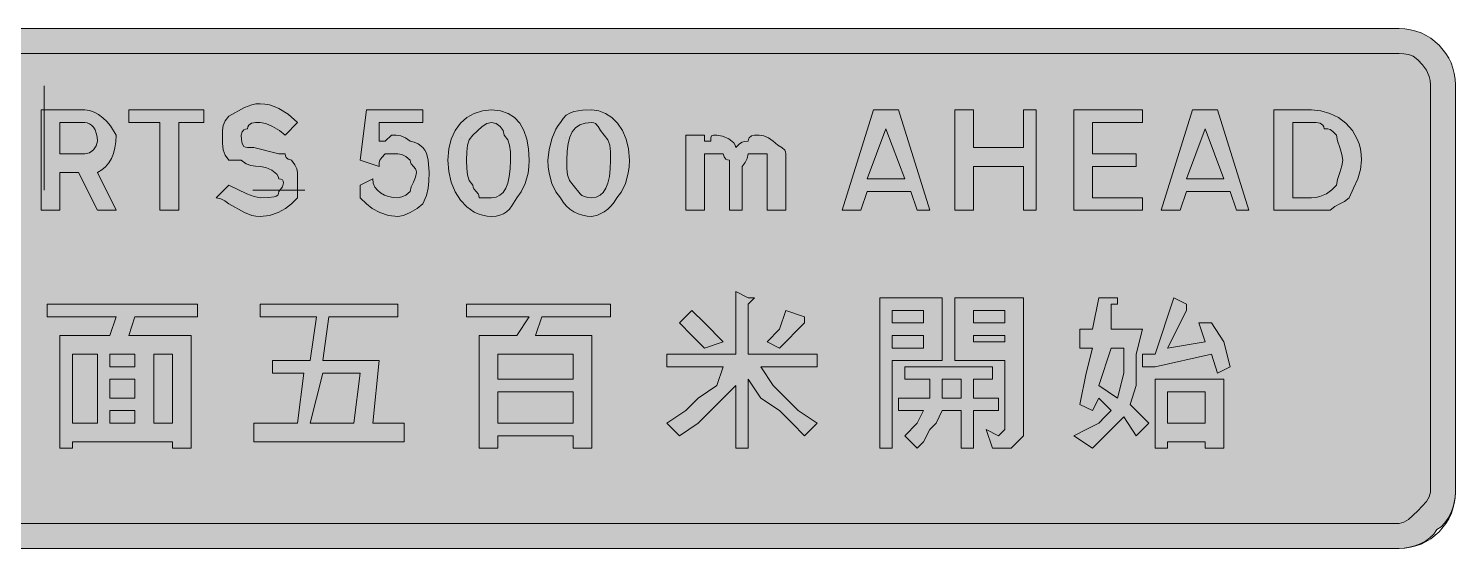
# Model space of a CAD drawing. Header units: metres. Extents: x 8 to 559, y 87 to 186.
# Drawn here: x 285.5 to 559, y 86.6 to 186.2 of the extents above; entities that cross this region are included whole.
import ezdxf

# ---------------------------------------------------------------- set-up
doc = ezdxf.new("R2010")
doc.units = ezdxf.units.M
for name, color, linetype, true_color in [('FILL_BLUE_0000FF', 7, 'Continuous', 0x0000ff), ('FILL_WHITE_FFFFFF', 7, 'Continuous', 0xffffff), ('STROKE_BLUE_0000FF', 7, 'Continuous', 0x0000ff), ('STROKE_WHITE_FFFFFF', 7, 'Continuous', 0xffffff)]:
    doc.layers.add(name, color=color, linetype=linetype, true_color=true_color)

msp = doc.modelspace()

# ---------------------------------------------------------------- hatches: boundary and pattern name
at = {"layer": 'FILL_BLUE_0000FF', "true_color": 0x0000ff}
h = msp.add_hatch(color=7, dxfattribs=at)
h.dxf.hatch_style = 1
h.paths.add_polyline_path([(549.15, 181.42), (550.05, 181.29), (550.95, 180.93), (551.85, 180.24), (552.73, 179.32), (553.5, 178.29), (554.04, 177.03), (554.2, 176.29), (554.25, 175.44), (554.25, 97.44), (554.04, 96.54), (553.5, 95.64), (551.85, 93.84), (550.05, 92.19), (549.15, 91.65), (548.25, 91.44), (19.05, 91.44), (17.98, 91.65), (16.8, 92.19), (15.84, 92.96), (15.56, 93.39), (15.45, 93.84), (13.8, 95.64), (13.26, 96.54), (13.05, 97.44), (13.05, 175.44), (13.1, 176.29), (13.26, 177.03), (13.8, 178.29), (14.57, 179.32), (15.45, 180.24), (15.56, 180.64), (15.84, 180.93), (16.27, 181.15), (16.8, 181.29), (17.98, 181.42), (19.05, 181.44), (548.25, 181.44), (549.15, 181.42)])
at = {"layer": 'FILL_WHITE_FFFFFF', "true_color": 0xffffff}
h = msp.add_hatch(color=7, dxfattribs=at)
h.dxf.hatch_style = 1
h.paths.add_polyline_path([(549.36, 186.18), (550.44, 186.02), (551.47, 185.76), (552.47, 185.4), (553.41, 184.94), (554.3, 184.4), (555.9, 183.09), (557.21, 181.49), (557.75, 180.6), (558.21, 179.66), (558.57, 178.66), (558.83, 177.63), (558.99, 176.55), (559.05, 175.44), (559.05, 97.44), (558.99, 96.49), (558.83, 95.47), (558.54, 94.42), (558.15, 93.39), (557.64, 92.41), (557.03, 91.53), (556.29, 90.8), (555.45, 90.24), (554.89, 89.4), (554.16, 88.66), (553.28, 88.05), (552.3, 87.54), (551.27, 87.15), (550.22, 86.86), (549.2, 86.7), (548.25, 86.64), (19.05, 86.64), (18.13, 86.66), (17.1, 86.79), (15.84, 87.15), (14.25, 87.84), (13.35, 88.05), (12.45, 88.59), (10.65, 90.24), (10.25, 90.3), (9.94, 90.46), (9.45, 91.14), (8.25, 93.84), (8.25, 97.44), (8.25, 175.44), (8.3, 176.74), (8.46, 177.93), (9, 180.09), (9.77, 182.02), (10.65, 183.84), (11.6, 184.63), (12.64, 185.23), (13.73, 185.65), (14.85, 185.94), (17.06, 186.2), (19.05, 186.24), (548.25, 186.24), (549.36, 186.18)])
h = msp.add_hatch(color=7, dxfattribs=at)
h.dxf.hatch_style = 1
h.paths.add_polyline_path([(296.25, 170.64), (297.15, 170.53), (298.03, 170.23), (298.89, 169.75), (299.7, 169.14), (300.46, 168.41), (301.14, 167.6), (302.25, 165.84), (302.19, 164.55), (302.02, 163.36), (301.74, 162.3), (301.35, 161.34), (300.84, 160.5), (300.23, 159.76), (299.49, 159.15), (298.65, 158.64), (302.25, 151.44), (298.65, 151.44), (295.05, 158.64), (291.45, 158.64), (291.45, 151.44), (287.85, 151.44), (287.85, 170.64), (296.25, 170.64)])
h.paths.add_polyline_path([(297.13, 162.45), (297.9, 162.99), (298.44, 163.76), (298.65, 164.64), (298.6, 165.48), (298.44, 166.21), (298.21, 166.83), (297.9, 167.34), (297.54, 167.73), (297.13, 168.01), (296.7, 168.18), (296.25, 168.24), (291.45, 168.24), (291.45, 162.24), (296.25, 162.24), (297.13, 162.45)], flags=16)
h = msp.add_hatch(color=7, dxfattribs=at)
h.dxf.hatch_style = 1
h.paths.add_polyline_path([(319.05, 168.24), (314.25, 168.24), (314.25, 151.44), (310.65, 151.44), (310.65, 168.24), (304.65, 168.24), (304.65, 170.64), (319.05, 170.64), (319.05, 168.24)])
h = msp.add_hatch(color=7, dxfattribs=at)
h.dxf.hatch_style = 1
h.paths.add_polyline_path([(333.56, 166.72), (332.25, 167.49), (330.94, 168.03), (329.85, 168.24), (328.97, 168.22), (328.2, 168.09), (327.66, 167.73), (327.5, 167.44), (327.45, 167.04), (327.05, 166.99), (326.76, 166.85), (326.4, 166.44), (326.25, 165.84), (326.27, 164.96), (326.4, 164.19), (326.76, 163.65), (327.05, 163.49), (327.45, 163.44), (328.65, 163.44), (333.45, 162.24), (334.65, 162.24), (334.7, 161.84), (334.84, 161.55), (335.25, 161.19), (335.85, 161.04), (336.54, 160.16), (336.9, 159.39), (337.05, 158.64), (337.05, 157.44), (337.05, 156.24), (337.05, 155.04), (337.05, 153.84), (335.85, 152.64), (334.74, 151.76), (333.3, 150.99), (331.63, 150.45), (329.85, 150.24), (329, 150.29), (328.24, 150.45), (326.85, 150.99), (323.85, 152.64), (323.1, 153.24), (322.33, 153.65), (321.45, 153.84), (323.85, 156.24), (327.3, 154.59), (328.74, 154.05), (329.85, 153.84), (331.43, 153.86), (332.55, 153.99), (332.94, 154.13), (333.23, 154.35), (333.39, 154.64), (333.45, 155.04), (334.13, 155.92), (334.35, 156.69), (334.29, 157), (334.13, 157.23), (333.84, 157.39), (333.45, 157.44), (333.34, 157.89), (333.06, 158.32), (332.1, 159.09), (330.92, 159.63), (329.85, 159.84), (328.95, 159.86), (328.05, 159.99), (327.15, 160.35), (326.25, 161.04), (323.85, 161.04), (323.16, 161.96), (322.8, 162.99), (322.67, 164.25), (322.65, 165.84), (322.67, 166.74), (322.8, 167.64), (323.16, 168.54), (323.85, 169.44), (326.85, 171.09), (328.24, 171.63), (329, 171.79), (329.85, 171.84), (330.75, 171.78), (331.65, 171.61), (332.55, 171.33), (333.45, 170.94), (335.25, 169.81), (337.05, 168.24), (334.65, 165.84), (333.56, 166.72)])
h = msp.add_hatch(color=7, dxfattribs=at)
h.dxf.hatch_style = 1
h.paths.add_polyline_path([(351.56, 156.6), (351.86, 155.86), (352.34, 155.25), (352.95, 154.74), (353.68, 154.35), (354.49, 154.06), (355.35, 153.9), (356.25, 153.84), (357, 153.99), (357.77, 154.35), (358.65, 155.04), (358.84, 155.94), (359.25, 156.84), (359.66, 157.74), (359.85, 158.64), (359.8, 159.04), (359.66, 159.35), (359.25, 159.84), (358.84, 160.33), (358.7, 160.64), (358.65, 161.04), (357.77, 161.73), (357, 162.09), (356.25, 162.24), (353.85, 162.24), (353.16, 161.53), (352.8, 161.04), (352.67, 160.55), (352.65, 159.84), (349.05, 161.04), (350.25, 170.64), (361.05, 170.64), (361.05, 168.24), (352.65, 168.24), (352.65, 164.64), (353.85, 164.64), (355.05, 165.84), (355.95, 165.82), (356.85, 165.69), (357.75, 165.33), (358.65, 164.64), (359.4, 164.49), (360.17, 164.13), (361.05, 163.44), (361.45, 162.94), (361.74, 162.35), (362.1, 161.04), (362.25, 158.64), (362.23, 157.03), (362.1, 155.64), (361.74, 154.25), (361.05, 152.64), (359.96, 151.76), (358.65, 150.99), (357.34, 150.45), (356.25, 150.24), (354.47, 150.45), (352.8, 150.99), (351.36, 151.76), (350.25, 152.64), (349.05, 153.84), (349.05, 156.24), (351.45, 157.44), (351.56, 156.6)])
h = msp.add_hatch(color=7, dxfattribs=at)
h.dxf.hatch_style = 1
h.paths.add_polyline_path([(366.49, 165.07), (367.24, 166.71), (368.25, 168.09), (369.48, 169.18), (370.91, 169.98), (372.51, 170.47), (374.25, 170.64), (375.94, 170.47), (377.4, 169.98), (378.64, 169.18), (379.65, 168.09), (380.44, 166.71), (381, 165.07), (381.34, 163.18), (381.45, 161.04), (381.4, 159.75), (381.24, 158.56), (380.7, 156.54), (379.93, 154.96), (379.05, 153.84), (378.13, 152.26), (377.64, 151.65), (377.1, 151.14), (376.51, 150.75), (375.84, 150.46), (375.1, 150.3), (374.25, 150.24), (373.36, 150.3), (372.51, 150.46), (371.69, 150.72), (370.91, 151.08), (369.48, 152.08), (368.25, 153.39), (367.24, 154.99), (366.49, 156.82), (366.01, 158.85), (365.85, 161.04), (366.01, 163.18), (366.49, 165.07)])
h.paths.add_polyline_path([(375.83, 154.29), (376.44, 154.85), (376.95, 155.64), (377.34, 156.65), (377.63, 157.89), (377.79, 159.35), (377.85, 161.04), (377.83, 162.63), (377.7, 163.89), (377.34, 164.92), (376.65, 165.84), (376.44, 166.72), (375.9, 167.49), (375.13, 168.03), (374.25, 168.24), (373.35, 168.03), (372.45, 167.49), (370.65, 165.84), (369.96, 164.92), (369.6, 163.89), (369.47, 162.63), (369.45, 161.04), (369.47, 159.45), (369.6, 158.19), (369.96, 157.16), (370.65, 156.24), (370.7, 155.84), (370.84, 155.53), (371.25, 155.04), (371.66, 154.55), (371.8, 154.24), (371.85, 153.84), (374.25, 153.84), (375.09, 153.95), (375.83, 154.29)], flags=16)
h = msp.add_hatch(color=7, dxfattribs=at)
h.dxf.hatch_style = 1
h.paths.add_polyline_path([(385.8, 165.09), (386.57, 166.95), (387, 167.68), (387.45, 168.24), (387.95, 169.03), (388.56, 169.63), (389.24, 170.05), (390, 170.34), (391.67, 170.6), (393.45, 170.64), (394.79, 170.47), (396.09, 169.98), (397.31, 169.18), (398.4, 168.09), (399.32, 166.71), (400.03, 165.07), (400.49, 163.18), (400.65, 161.04), (400.6, 159.75), (400.44, 158.56), (399.9, 156.54), (399.13, 154.96), (398.25, 153.84), (397.75, 153), (397.16, 152.26), (396.52, 151.65), (395.85, 151.14), (394.54, 150.46), (393.45, 150.24), (392.55, 150.3), (391.67, 150.46), (390.81, 150.75), (390, 151.14), (389.24, 151.65), (388.56, 152.26), (387.95, 153), (387.45, 153.84), (386.57, 154.96), (385.8, 156.54), (385.26, 158.56), (385.1, 159.75), (385.05, 161.04), (385.26, 163.01), (385.8, 165.09)])
h.paths.add_polyline_path([(395.03, 154.29), (395.64, 154.85), (396.15, 155.64), (396.54, 156.65), (396.83, 157.89), (396.99, 159.35), (397.05, 161.04), (397.03, 162.63), (396.9, 163.89), (396.54, 164.92), (395.85, 165.84), (395.14, 166.72), (394.65, 167.49), (394.16, 168.03), (393.85, 168.19), (393.45, 168.24), (392.21, 168.13), (391.18, 167.79), (390.35, 167.23), (389.7, 166.44), (389.22, 165.43), (388.89, 164.19), (388.71, 162.73), (388.65, 161.04), (388.67, 159.45), (388.8, 158.19), (389.16, 157.16), (389.85, 156.24), (391.2, 154.59), (391.57, 154.28), (392.04, 154.05), (392.66, 153.89), (393.45, 153.84), (394.29, 153.95), (395.03, 154.29)], flags=16)
h = msp.add_hatch(color=7, dxfattribs=at)
h.dxf.hatch_style = 1
h.paths.add_polyline_path([(458.25, 151.44), (455.85, 151.44), (454.65, 155.04), (446.25, 155.04), (445.05, 151.44), (441.45, 151.44), (447.45, 170.64), (452.25, 170.64), (458.25, 151.44)])
h.paths.add_polyline_path([(446.25, 157.44), (453.45, 157.44), (449.85, 167.04), (446.25, 157.44)], flags=16)
h = msp.add_hatch(color=7, dxfattribs=at)
h.dxf.hatch_style = 1
h.paths.add_polyline_path([(476.25, 159.84), (466.65, 159.84), (466.65, 151.44), (463.05, 151.44), (463.05, 170.64), (466.65, 170.64), (466.65, 163.44), (476.25, 163.44), (476.25, 170.64), (478.65, 170.64), (478.65, 151.44), (476.25, 151.44), (476.25, 159.84)])
h = msp.add_hatch(color=7, dxfattribs=at)
h.dxf.hatch_style = 1
h.paths.add_polyline_path([(485.85, 170.64), (499.05, 170.64), (499.05, 168.24), (489.45, 168.24), (489.45, 162.24), (497.85, 162.24), (497.85, 159.84), (489.45, 159.84), (489.45, 153.84), (499.05, 153.84), (499.05, 151.44), (485.85, 151.44), (485.85, 170.64)])
h = msp.add_hatch(color=7, dxfattribs=at)
h.dxf.hatch_style = 1
h.paths.add_polyline_path([(519.45, 151.44), (517.05, 151.44), (515.85, 155.04), (507.45, 155.04), (506.25, 151.44), (502.65, 151.44), (508.65, 170.64), (513.45, 170.64), (519.45, 151.44)])
h.paths.add_polyline_path([(507.45, 157.44), (514.65, 157.44), (511.05, 167.04), (507.45, 157.44)], flags=16)
h = msp.add_hatch(color=7, dxfattribs=at)
h.dxf.hatch_style = 1
h.paths.add_polyline_path([(534.98, 169.98), (536.6, 169.18), (538.05, 168.09), (539.28, 166.71), (540.23, 165.07), (540.58, 164.15), (540.83, 163.18), (540.99, 162.14), (541.05, 161.04), (540.84, 159.24), (540.3, 157.44), (539.53, 155.64), (538.65, 153.84), (537.75, 153.13), (536.85, 152.64), (535.95, 152.15), (535.05, 151.44), (531.45, 151.44), (524.25, 151.44), (524.25, 170.64), (531.45, 170.64), (533.24, 170.47), (534.98, 169.98)])
h.paths.add_polyline_path([(527.85, 153.84), (531.45, 153.84), (532.3, 153.89), (533.04, 154.05), (534.3, 154.59), (535.33, 155.36), (536.25, 156.24), (536.44, 157.33), (536.85, 158.64), (537.26, 159.95), (537.45, 161.04), (537.26, 162.13), (536.85, 163.44), (536.44, 164.75), (536.25, 165.84), (535.54, 166.53), (535.05, 166.89), (534.56, 167.02), (533.85, 167.04), (533.8, 167.44), (533.64, 167.73), (533.1, 168.09), (532.33, 168.22), (531.45, 168.24), (527.85, 168.24), (527.85, 153.84)], flags=16)
h = msp.add_hatch(color=7, dxfattribs=at)
h.dxf.hatch_style = 1
h.paths.add_polyline_path([(415.05, 164.64), (416.25, 164.64), (416.27, 165.33), (416.4, 165.69), (416.76, 165.82), (417.45, 165.84), (418.52, 165.63), (419.7, 165.09), (420.66, 164.32), (420.94, 163.89), (421.05, 163.44), (421.76, 164.13), (422.25, 164.49), (422.74, 164.62), (423.45, 164.64), (423.5, 165.04), (423.64, 165.33), (424.05, 165.69), (424.65, 165.84), (425.55, 165.82), (426.45, 165.69), (427.35, 165.33), (428.25, 164.64), (429.13, 163.93), (429.9, 163.44), (430.44, 162.95), (430.6, 162.64), (430.65, 162.24), (430.65, 161.04), (430.65, 151.44), (427.05, 151.44), (427.05, 159.84), (427.05, 161.04), (427.05, 162.24), (424.65, 162.24), (423.45, 162.24), (423.26, 161.36), (422.85, 160.59), (422.25, 159.84), (422.25, 151.44), (419.85, 151.44), (419.85, 159.84), (419.85, 161.04), (419.45, 161.09), (419.16, 161.23), (418.8, 161.64), (418.65, 162.24), (417.45, 162.24), (415.05, 162.24), (415.05, 159.84), (415.05, 151.44), (411.45, 151.44), (411.45, 165.84), (415.05, 165.84), (415.05, 164.64)])
h = msp.add_hatch(color=7, dxfattribs=at)
h.dxf.hatch_style = 1
h.paths.add_polyline_path([(407.85, 123.84), (421.05, 123.84), (421.05, 135.84), (423.45, 134.64), (424.65, 134.64), (423.45, 133.44), (423.45, 123.84), (436.65, 123.84), (436.65, 121.44), (425.85, 121.44), (428.25, 117.84), (430.65, 115.44), (433.05, 113.04), (436.65, 110.64), (434.25, 108.24), (431.85, 110.64), (429.45, 113.04), (425.85, 115.44), (423.45, 119.04), (423.45, 105.84), (421.05, 105.84), (421.05, 117.84), (418.65, 115.44), (416.25, 113.04), (413.85, 110.64), (410.25, 108.24), (407.85, 110.64), (411.45, 113.04), (413.85, 115.44), (417.45, 117.84), (418.65, 121.44), (407.85, 121.44), (407.85, 123.84)])
h = msp.add_hatch(color=7, dxfattribs=at)
h.dxf.hatch_style = 1
h.paths.add_polyline_path([(460.65, 122.64), (451.05, 122.64), (451.05, 105.84), (448.65, 105.84), (448.65, 134.64), (460.65, 134.64), (460.65, 122.64)])
h.paths.add_polyline_path([(451.05, 127.44), (451.05, 125.04), (457.05, 125.04), (457.05, 127.44), (451.05, 127.44)], flags=16)
h.paths.add_polyline_path([(457.05, 132.24), (451.05, 132.24), (451.05, 129.84), (457.05, 129.84), (457.05, 132.24)], flags=16)
h = msp.add_hatch(color=7, dxfattribs=at)
h.dxf.hatch_style = 1
h.paths.add_polyline_path([(476.25, 110.64), (476.25, 109.44), (476.25, 108.24), (475.05, 107.04), (473.85, 105.84), (472.65, 105.84), (471.45, 105.84), (470.25, 105.84), (469.05, 109.44), (471.45, 108.24), (472.65, 109.44), (472.65, 110.64), (472.65, 122.64), (463.05, 122.64), (463.05, 134.64), (476.25, 134.64), (476.25, 110.64)])
h.paths.add_polyline_path([(466.65, 127.44), (466.65, 126.24), (472.65, 126.24), (472.65, 127.44), (466.65, 127.44)], flags=16)
h.paths.add_polyline_path([(472.65, 132.24), (466.65, 132.24), (466.65, 129.84), (472.65, 129.84), (472.65, 132.24)], flags=16)
h = msp.add_hatch(color=7, dxfattribs=at)
h.dxf.hatch_style = 1
h.paths.add_polyline_path([(494.25, 133.44), (493.05, 133.44), (493.05, 128.64), (499.05, 128.64), (497.85, 123.84), (497.85, 121.44), (497.85, 117.84), (496.65, 114.24), (500.25, 110.64), (497.85, 108.24), (495.45, 111.84), (491.85, 108.24), (489.45, 105.84), (485.85, 108.24), (488.25, 109.44), (490.65, 110.64), (491.85, 111.84), (493.05, 113.04), (490.65, 115.44), (489.45, 113.04), (487.05, 114.24), (488.25, 120.24), (489.45, 125.04), (487.05, 125.04), (487.05, 128.64), (489.45, 128.64), (490.65, 134.64), (494.25, 134.64), (494.25, 133.44)])
h.paths.add_polyline_path([(494.25, 115.44), (495.45, 120.24), (495.45, 125.04), (493.05, 125.04), (490.65, 117.84), (494.25, 115.44)], flags=16)
h = msp.add_hatch(color=7, dxfattribs=at)
h.dxf.hatch_style = 1
h.paths.add_polyline_path([(503.85, 125.04), (511.05, 126.24), (509.85, 129.84), (512.25, 129.84), (514.65, 126.24), (515.85, 121.44), (513.45, 120.24), (512.25, 123.84), (501.45, 121.44), (500.25, 121.44), (499.05, 121.44), (499.05, 122.64), (499.05, 123.84), (501.45, 123.84), (505.05, 134.64), (507.45, 133.44), (507.45, 132.24), (503.85, 125.04)])
h = msp.add_hatch(color=7, dxfattribs=at)
h.dxf.hatch_style = 1
h.paths.add_polyline_path([(316.65, 105.84), (313.05, 105.84), (313.05, 107.04), (293.85, 107.04), (293.85, 105.84), (291.45, 105.84), (291.45, 127.44), (301.05, 127.44), (302.25, 131.04), (289.05, 131.04), (289.05, 133.44), (317.85, 133.44), (317.85, 131.04), (305.85, 131.04), (304.65, 127.44), (316.65, 127.44), (316.65, 105.84)])
h.paths.add_polyline_path([(305.85, 113.04), (301.05, 113.04), (301.05, 110.64), (305.85, 110.64), (305.85, 113.04)], flags=16)
h.paths.add_polyline_path([(305.85, 121.44), (305.85, 123.84), (301.05, 123.84), (301.05, 121.44), (305.85, 121.44)], flags=16)
h.paths.add_polyline_path([(301.05, 115.44), (305.85, 115.44), (305.85, 119.04), (301.05, 119.04), (301.05, 115.44)], flags=16)
h.paths.add_polyline_path([(293.85, 123.84), (293.85, 110.64), (298.65, 110.64), (298.65, 123.84), (293.85, 123.84)], flags=16)
h.paths.add_polyline_path([(313.05, 123.84), (309.45, 123.84), (309.45, 110.64), (313.05, 110.64), (313.05, 123.84)], flags=16)
h = msp.add_hatch(color=7, dxfattribs=at)
h.dxf.hatch_style = 1
h.paths.add_polyline_path([(356.25, 131.04), (343.05, 131.04), (341.85, 122.64), (352.65, 122.64), (351.45, 110.64), (357.45, 110.64), (357.45, 107.04), (328.65, 107.04), (328.65, 110.64), (337.05, 110.64), (338.25, 120.24), (332.25, 120.24), (332.25, 122.64), (339.45, 122.64), (340.65, 131.04), (329.85, 131.04), (329.85, 133.44), (356.25, 133.44), (356.25, 131.04)])
h.paths.add_polyline_path([(349.05, 120.24), (341.85, 120.24), (339.45, 110.64), (347.85, 110.64), (349.05, 120.24)], flags=16)
h = msp.add_hatch(color=7, dxfattribs=at)
h.dxf.hatch_style = 1
h.paths.add_polyline_path([(397.05, 131.04), (383.85, 131.04), (382.65, 127.44), (393.45, 127.44), (393.45, 105.84), (389.85, 105.84), (389.85, 108.24), (375.45, 108.24), (375.45, 105.84), (371.85, 105.84), (371.85, 127.44), (379.05, 127.44), (381.45, 131.04), (369.45, 131.04), (369.45, 133.44), (397.05, 133.44), (397.05, 131.04)])
h.paths.add_polyline_path([(375.45, 123.84), (375.45, 119.04), (389.85, 119.04), (389.85, 123.84), (375.45, 123.84)], flags=16)
h.paths.add_polyline_path([(389.85, 116.64), (375.45, 116.64), (375.45, 110.64), (389.85, 110.64), (389.85, 116.64)], flags=16)
h = msp.add_hatch(color=7, dxfattribs=at)
h.dxf.hatch_style = 1
h.paths.add_polyline_path([(415.05, 129.84), (418.65, 126.24), (415.05, 125.04), (412.65, 127.44), (410.25, 129.84), (412.65, 132.24), (415.05, 129.84)])
h = msp.add_hatch(color=7, dxfattribs=at)
h.dxf.hatch_style = 1
h.paths.add_polyline_path([(429.45, 128.64), (430.65, 132.24), (434.25, 131.04), (434.25, 129.84), (429.45, 125.04), (427.05, 126.24), (429.45, 128.64)])
h = msp.add_hatch(color=7, dxfattribs=at)
h.dxf.hatch_style = 1
h.paths.add_polyline_path([(470.25, 119.04), (466.65, 119.04), (466.65, 115.44), (471.45, 115.44), (471.45, 113.04), (466.65, 113.04), (466.65, 105.84), (464.25, 105.84), (464.25, 113.04), (460.65, 113.04), (459.45, 110.64), (458.25, 109.44), (457.05, 107.04), (455.85, 105.84), (453.45, 108.24), (455.85, 110.64), (457.05, 113.04), (452.25, 113.04), (452.25, 115.44), (458.25, 115.44), (458.25, 116.64), (458.25, 119.04), (453.45, 119.04), (453.45, 121.44), (470.25, 121.44), (470.25, 119.04)])
h.paths.add_polyline_path([(464.25, 115.44), (464.25, 119.04), (460.65, 119.04), (460.65, 115.44), (464.25, 115.44)], flags=16)
h = msp.add_hatch(color=7, dxfattribs=at)
h.dxf.hatch_style = 1
h.paths.add_polyline_path([(514.65, 105.84), (511.05, 105.84), (511.05, 107.04), (503.85, 107.04), (503.85, 105.84), (501.45, 105.84), (501.45, 119.04), (514.65, 119.04), (514.65, 105.84)])
h.paths.add_polyline_path([(511.05, 116.64), (503.85, 116.64), (503.85, 110.64), (511.05, 110.64), (511.05, 116.64)], flags=16)

# ---------------------------------------------------------------- linework, layer by layer
at = {"layer": 'FILL_BLUE_0000FF', "lineweight": 0, "true_color": 0x0000ff}
msp.add_lwpolyline([(19.05, 181.44), (548.25, 181.44), (549.15, 181.42), (550.05, 181.29), (550.95, 180.93), (551.85, 180.24), (552.73, 179.32), (553.5, 178.29), (554.04, 177.03), (554.2, 176.29), (554.25, 175.44), (554.25, 97.44), (554.04, 96.54), (553.5, 95.64), (551.85, 93.84), (550.05, 92.19), (549.15, 91.65), (548.25, 91.44), (19.05, 91.44)], dxfattribs=at)
at = {"layer": 'FILL_WHITE_FFFFFF', "lineweight": 0, "true_color": 0xffffff}
msp.add_lwpolyline([(19.05, 186.24), (548.25, 186.24), (549.36, 186.18), (550.44, 186.02), (551.47, 185.76), (552.47, 185.4), (553.41, 184.94), (554.3, 184.4), (555.9, 183.09), (557.21, 181.49), (557.75, 180.6), (558.21, 179.66), (558.57, 178.66), (558.83, 177.63), (558.99, 176.55), (559.05, 175.44), (559.05, 97.44), (558.99, 96.49), (558.83, 95.47), (558.54, 94.42), (558.15, 93.39), (557.64, 92.41), (557.03, 91.53), (556.29, 90.8), (555.45, 90.24), (554.89, 89.4), (554.16, 88.66), (553.28, 88.05), (552.3, 87.54), (551.27, 87.15), (550.22, 86.86), (549.2, 86.7), (548.25, 86.64), (19.05, 86.64)], dxfattribs=at)
for points in [[(296.25, 170.64), (297.15, 170.53), (298.03, 170.23), (298.89, 169.75), (299.7, 169.14), (300.46, 168.41), (301.14, 167.6), (302.25, 165.84), (302.19, 164.55), (302.02, 163.36), (301.74, 162.3), (301.35, 161.34), (300.84, 160.5), (300.23, 159.76), (299.49, 159.15), (298.65, 158.64), (302.25, 151.44), (298.65, 151.44), (295.05, 158.64), (291.45, 158.64), (291.45, 151.44), (287.85, 151.44), (287.85, 170.64)], [(319.05, 168.24), (314.25, 168.24), (314.25, 151.44), (310.65, 151.44), (310.65, 168.24), (304.65, 168.24), (304.65, 170.64), (319.05, 170.64)], [(333.56, 166.72), (332.25, 167.49), (330.94, 168.03), (329.85, 168.24), (328.97, 168.22), (328.2, 168.09), (327.66, 167.73), (327.5, 167.44), (327.45, 167.04), (327.05, 166.99), (326.76, 166.85), (326.4, 166.44), (326.25, 165.84), (326.27, 164.96), (326.4, 164.19), (326.76, 163.65), (327.05, 163.49), (327.45, 163.44), (328.65, 163.44), (333.45, 162.24), (334.65, 162.24), (334.7, 161.84), (334.84, 161.55), (335.25, 161.19), (335.85, 161.04), (336.54, 160.16), (336.9, 159.39), (337.05, 158.64), (337.05, 157.44), (337.05, 156.24), (337.05, 155.04), (337.05, 153.84), (335.85, 152.64), (334.74, 151.76), (333.3, 150.99), (331.63, 150.45), (329.85, 150.24), (329, 150.29), (328.24, 150.45), (326.85, 150.99), (323.85, 152.64), (323.1, 153.24), (322.33, 153.65), (321.45, 153.84), (323.85, 156.24), (327.3, 154.59), (328.74, 154.05), (329.85, 153.84), (331.43, 153.86), (332.55, 153.99), (332.94, 154.13), (333.23, 154.35), (333.39, 154.64), (333.45, 155.04), (334.13, 155.92), (334.35, 156.69), (334.29, 157), (334.13, 157.23), (333.84, 157.39), (333.45, 157.44), (333.34, 157.89), (333.06, 158.32), (332.1, 159.09), (330.92, 159.63), (329.85, 159.84), (328.95, 159.86), (328.05, 159.99), (327.15, 160.35), (326.25, 161.04), (323.85, 161.04), (323.16, 161.96), (322.8, 162.99), (322.67, 164.25), (322.65, 165.84), (322.67, 166.74), (322.8, 167.64), (323.16, 168.54), (323.85, 169.44), (326.85, 171.09), (328.24, 171.63), (329, 171.79), (329.85, 171.84), (330.75, 171.78), (331.65, 171.61), (332.55, 171.33), (333.45, 170.94), (335.25, 169.81), (337.05, 168.24), (334.65, 165.84)], [(351.56, 156.6), (351.86, 155.86), (352.34, 155.25), (352.95, 154.74), (353.68, 154.35), (354.49, 154.06), (355.35, 153.9), (356.25, 153.84), (357, 153.99), (357.77, 154.35), (358.65, 155.04), (358.84, 155.94), (359.25, 156.84), (359.66, 157.74), (359.85, 158.64), (359.8, 159.04), (359.66, 159.35), (359.25, 159.84), (358.84, 160.33), (358.7, 160.64), (358.65, 161.04), (357.77, 161.73), (357, 162.09), (356.25, 162.24), (353.85, 162.24), (353.16, 161.53), (352.8, 161.04), (352.67, 160.55), (352.65, 159.84), (349.05, 161.04), (350.25, 170.64), (361.05, 170.64), (361.05, 168.24), (352.65, 168.24), (352.65, 164.64), (353.85, 164.64), (355.05, 165.84), (355.95, 165.82), (356.85, 165.69), (357.75, 165.33), (358.65, 164.64), (359.4, 164.49), (360.17, 164.13), (361.05, 163.44), (361.45, 162.94), (361.74, 162.35), (362.1, 161.04), (362.25, 158.64), (362.23, 157.03), (362.1, 155.64), (361.74, 154.25), (361.05, 152.64), (359.96, 151.76), (358.65, 150.99), (357.34, 150.45), (356.25, 150.24), (354.47, 150.45), (352.8, 150.99), (351.36, 151.76), (350.25, 152.64), (349.05, 153.84), (349.05, 156.24), (351.45, 157.44)], [(366.49, 165.07), (367.24, 166.71), (368.25, 168.09), (369.48, 169.18), (370.91, 169.98), (372.51, 170.47), (374.25, 170.64), (375.94, 170.47), (377.4, 169.98), (378.64, 169.18), (379.65, 168.09), (380.44, 166.71), (381, 165.07), (381.34, 163.18), (381.45, 161.04), (381.4, 159.75), (381.24, 158.56), (380.7, 156.54), (379.93, 154.96), (379.05, 153.84), (378.13, 152.26), (377.64, 151.65), (377.1, 151.14), (376.51, 150.75), (375.84, 150.46), (375.1, 150.3), (374.25, 150.24), (373.36, 150.3), (372.51, 150.46), (371.69, 150.72), (370.91, 151.08), (369.48, 152.08), (368.25, 153.39), (367.24, 154.99), (366.49, 156.82), (366.01, 158.85), (365.85, 161.04), (366.01, 163.18)], [(385.8, 165.09), (386.57, 166.95), (387, 167.68), (387.45, 168.24), (387.95, 169.03), (388.56, 169.63), (389.24, 170.05), (390, 170.34), (391.67, 170.6), (393.45, 170.64), (394.79, 170.47), (396.09, 169.98), (397.31, 169.18), (398.4, 168.09), (399.32, 166.71), (400.03, 165.07), (400.49, 163.18), (400.65, 161.04), (400.6, 159.75), (400.44, 158.56), (399.9, 156.54), (399.13, 154.96), (398.25, 153.84), (397.75, 153), (397.16, 152.26), (396.52, 151.65), (395.85, 151.14), (394.54, 150.46), (393.45, 150.24), (392.55, 150.3), (391.67, 150.46), (390.81, 150.75), (390, 151.14), (389.24, 151.65), (388.56, 152.26), (387.95, 153), (387.45, 153.84), (386.57, 154.96), (385.8, 156.54), (385.26, 158.56), (385.1, 159.75), (385.05, 161.04), (385.26, 163.01)], [(458.25, 151.44), (455.85, 151.44), (454.65, 155.04), (446.25, 155.04), (445.05, 151.44), (441.45, 151.44), (447.45, 170.64), (452.25, 170.64)], [(476.25, 159.84), (466.65, 159.84), (466.65, 151.44), (463.05, 151.44), (463.05, 170.64), (466.65, 170.64), (466.65, 163.44), (476.25, 163.44), (476.25, 170.64), (478.65, 170.64), (478.65, 151.44), (476.25, 151.44)], [(485.85, 170.64), (499.05, 170.64), (499.05, 168.24), (489.45, 168.24), (489.45, 162.24), (497.85, 162.24), (497.85, 159.84), (489.45, 159.84), (489.45, 153.84), (499.05, 153.84), (499.05, 151.44), (485.85, 151.44)], [(519.45, 151.44), (517.05, 151.44), (515.85, 155.04), (507.45, 155.04), (506.25, 151.44), (502.65, 151.44), (508.65, 170.64), (513.45, 170.64)], [(534.98, 169.98), (536.6, 169.18), (538.05, 168.09), (539.28, 166.71), (540.23, 165.07), (540.58, 164.15), (540.83, 163.18), (540.99, 162.14), (541.05, 161.04), (540.84, 159.24), (540.3, 157.44), (539.53, 155.64), (538.65, 153.84), (537.75, 153.13), (536.85, 152.64), (535.95, 152.15), (535.05, 151.44), (531.45, 151.44), (524.25, 151.44), (524.25, 170.64), (531.45, 170.64), (533.24, 170.47)], [(297.13, 162.45), (297.9, 162.99), (298.44, 163.76), (298.65, 164.64), (298.6, 165.48), (298.44, 166.21), (298.21, 166.83), (297.9, 167.34), (297.54, 167.73), (297.13, 168.01), (296.7, 168.18), (296.25, 168.24), (291.45, 168.24), (291.45, 162.24), (296.25, 162.24)], [(375.83, 154.29), (376.44, 154.85), (376.95, 155.64), (377.34, 156.65), (377.63, 157.89), (377.79, 159.35), (377.85, 161.04), (377.83, 162.63), (377.7, 163.89), (377.34, 164.92), (376.65, 165.84), (376.44, 166.72), (375.9, 167.49), (375.13, 168.03), (374.25, 168.24), (373.35, 168.03), (372.45, 167.49), (370.65, 165.84), (369.96, 164.92), (369.6, 163.89), (369.47, 162.63), (369.45, 161.04), (369.47, 159.45), (369.6, 158.19), (369.96, 157.16), (370.65, 156.24), (370.7, 155.84), (370.84, 155.53), (371.25, 155.04), (371.66, 154.55), (371.8, 154.24), (371.85, 153.84), (374.25, 153.84), (375.09, 153.95)], [(395.03, 154.29), (395.64, 154.85), (396.15, 155.64), (396.54, 156.65), (396.83, 157.89), (396.99, 159.35), (397.05, 161.04), (397.03, 162.63), (396.9, 163.89), (396.54, 164.92), (395.85, 165.84), (395.14, 166.72), (394.65, 167.49), (394.16, 168.03), (393.85, 168.19), (393.45, 168.24), (392.21, 168.13), (391.18, 167.79), (390.35, 167.23), (389.7, 166.44), (389.22, 165.43), (388.89, 164.19), (388.71, 162.73), (388.65, 161.04), (388.67, 159.45), (388.8, 158.19), (389.16, 157.16), (389.85, 156.24), (391.2, 154.59), (391.57, 154.28), (392.04, 154.05), (392.66, 153.89), (393.45, 153.84), (394.29, 153.95)], [(446.25, 157.44), (453.45, 157.44), (449.85, 167.04)], [(507.45, 157.44), (514.65, 157.44), (511.05, 167.04)], [(527.85, 153.84), (531.45, 153.84), (532.3, 153.89), (533.04, 154.05), (534.3, 154.59), (535.33, 155.36), (536.25, 156.24), (536.44, 157.33), (536.85, 158.64), (537.26, 159.95), (537.45, 161.04), (537.26, 162.13), (536.85, 163.44), (536.44, 164.75), (536.25, 165.84), (535.54, 166.53), (535.05, 166.89), (534.56, 167.02), (533.85, 167.04), (533.8, 167.44), (533.64, 167.73), (533.1, 168.09), (532.33, 168.22), (531.45, 168.24), (527.85, 168.24)], [(415.05, 164.64), (416.25, 164.64), (416.27, 165.33), (416.4, 165.69), (416.76, 165.82), (417.45, 165.84), (418.52, 165.63), (419.7, 165.09), (420.66, 164.32), (420.94, 163.89), (421.05, 163.44), (421.76, 164.13), (422.25, 164.49), (422.74, 164.62), (423.45, 164.64), (423.5, 165.04), (423.64, 165.33), (424.05, 165.69), (424.65, 165.84), (425.55, 165.82), (426.45, 165.69), (427.35, 165.33), (428.25, 164.64), (429.13, 163.93), (429.9, 163.44), (430.44, 162.95), (430.6, 162.64), (430.65, 162.24), (430.65, 161.04), (430.65, 151.44), (427.05, 151.44), (427.05, 159.84), (427.05, 161.04), (427.05, 162.24), (424.65, 162.24), (423.45, 162.24), (423.26, 161.36), (422.85, 160.59), (422.25, 159.84), (422.25, 151.44), (419.85, 151.44), (419.85, 159.84), (419.85, 161.04), (419.45, 161.09), (419.16, 161.23), (418.8, 161.64), (418.65, 162.24), (417.45, 162.24), (415.05, 162.24), (415.05, 159.84), (415.05, 151.44), (411.45, 151.44), (411.45, 165.84), (415.05, 165.84)], [(407.85, 123.84), (421.05, 123.84), (421.05, 135.84), (423.45, 134.64), (424.65, 134.64), (423.45, 133.44), (423.45, 123.84), (436.65, 123.84), (436.65, 121.44), (425.85, 121.44), (428.25, 117.84), (430.65, 115.44), (433.05, 113.04), (436.65, 110.64), (434.25, 108.24), (431.85, 110.64), (429.45, 113.04), (425.85, 115.44), (423.45, 119.04), (423.45, 105.84), (421.05, 105.84), (421.05, 117.84), (418.65, 115.44), (416.25, 113.04), (413.85, 110.64), (410.25, 108.24), (407.85, 110.64), (411.45, 113.04), (413.85, 115.44), (417.45, 117.84), (418.65, 121.44), (407.85, 121.44)], [(460.65, 122.64), (451.05, 122.64), (451.05, 105.84), (448.65, 105.84), (448.65, 134.64), (460.65, 134.64)], [(476.25, 110.64), (476.25, 109.44), (476.25, 108.24), (475.05, 107.04), (473.85, 105.84), (472.65, 105.84), (471.45, 105.84), (470.25, 105.84), (469.05, 109.44), (471.45, 108.24), (472.65, 109.44), (472.65, 110.64), (472.65, 122.64), (463.05, 122.64), (463.05, 134.64), (476.25, 134.64)], [(494.25, 133.44), (493.05, 133.44), (493.05, 128.64), (499.05, 128.64), (497.85, 123.84), (497.85, 121.44), (497.85, 117.84), (496.65, 114.24), (500.25, 110.64), (497.85, 108.24), (495.45, 111.84), (491.85, 108.24), (489.45, 105.84), (485.85, 108.24), (488.25, 109.44), (490.65, 110.64), (491.85, 111.84), (493.05, 113.04), (490.65, 115.44), (489.45, 113.04), (487.05, 114.24), (488.25, 120.24), (489.45, 125.04), (487.05, 125.04), (487.05, 128.64), (489.45, 128.64), (490.65, 134.64), (494.25, 134.64)], [(503.85, 125.04), (511.05, 126.24), (509.85, 129.84), (512.25, 129.84), (514.65, 126.24), (515.85, 121.44), (513.45, 120.24), (512.25, 123.84), (501.45, 121.44), (500.25, 121.44), (499.05, 121.44), (499.05, 122.64), (499.05, 123.84), (501.45, 123.84), (505.05, 134.64), (507.45, 133.44), (507.45, 132.24)], [(316.65, 105.84), (313.05, 105.84), (313.05, 107.04), (293.85, 107.04), (293.85, 105.84), (291.45, 105.84), (291.45, 127.44), (301.05, 127.44), (302.25, 131.04), (289.05, 131.04), (289.05, 133.44), (317.85, 133.44), (317.85, 131.04), (305.85, 131.04), (304.65, 127.44), (316.65, 127.44)], [(356.25, 131.04), (343.05, 131.04), (341.85, 122.64), (352.65, 122.64), (351.45, 110.64), (357.45, 110.64), (357.45, 107.04), (328.65, 107.04), (328.65, 110.64), (337.05, 110.64), (338.25, 120.24), (332.25, 120.24), (332.25, 122.64), (339.45, 122.64), (340.65, 131.04), (329.85, 131.04), (329.85, 133.44), (356.25, 133.44)], [(397.05, 131.04), (383.85, 131.04), (382.65, 127.44), (393.45, 127.44), (393.45, 105.84), (389.85, 105.84), (389.85, 108.24), (375.45, 108.24), (375.45, 105.84), (371.85, 105.84), (371.85, 127.44), (379.05, 127.44), (381.45, 131.04), (369.45, 131.04), (369.45, 133.44), (397.05, 133.44)], [(415.05, 129.84), (418.65, 126.24), (415.05, 125.04), (412.65, 127.44), (410.25, 129.84), (412.65, 132.24)], [(429.45, 128.64), (430.65, 132.24), (434.25, 131.04), (434.25, 129.84), (429.45, 125.04), (427.05, 126.24)], [(457.05, 132.24), (451.05, 132.24), (451.05, 129.84), (457.05, 129.84)], [(472.65, 132.24), (466.65, 132.24), (466.65, 129.84), (472.65, 129.84)], [(451.05, 127.44), (451.05, 125.04), (457.05, 125.04), (457.05, 127.44)], [(466.65, 127.44), (466.65, 126.24), (472.65, 126.24), (472.65, 127.44)], [(293.85, 123.84), (293.85, 110.64), (298.65, 110.64), (298.65, 123.84)], [(305.85, 121.44), (305.85, 123.84), (301.05, 123.84), (301.05, 121.44)], [(313.05, 123.84), (309.45, 123.84), (309.45, 110.64), (313.05, 110.64)], [(375.45, 123.84), (375.45, 119.04), (389.85, 119.04), (389.85, 123.84)], [(494.25, 115.44), (495.45, 120.24), (495.45, 125.04), (493.05, 125.04), (490.65, 117.84)], [(470.25, 119.04), (466.65, 119.04), (466.65, 115.44), (471.45, 115.44), (471.45, 113.04), (466.65, 113.04), (466.65, 105.84), (464.25, 105.84), (464.25, 113.04), (460.65, 113.04), (459.45, 110.64), (458.25, 109.44), (457.05, 107.04), (455.85, 105.84), (453.45, 108.24), (455.85, 110.64), (457.05, 113.04), (452.25, 113.04), (452.25, 115.44), (458.25, 115.44), (458.25, 116.64), (458.25, 119.04), (453.45, 119.04), (453.45, 121.44), (470.25, 121.44)], [(301.05, 115.44), (305.85, 115.44), (305.85, 119.04), (301.05, 119.04)], [(349.05, 120.24), (341.85, 120.24), (339.45, 110.64), (347.85, 110.64)], [(464.25, 115.44), (464.25, 119.04), (460.65, 119.04), (460.65, 115.44)], [(514.65, 105.84), (511.05, 105.84), (511.05, 107.04), (503.85, 107.04), (503.85, 105.84), (501.45, 105.84), (501.45, 119.04), (514.65, 119.04)], [(389.85, 116.64), (375.45, 116.64), (375.45, 110.64), (389.85, 110.64)], [(511.05, 116.64), (503.85, 116.64), (503.85, 110.64), (511.05, 110.64)], [(305.85, 113.04), (301.05, 113.04), (301.05, 110.64), (305.85, 110.64)]]:
    msp.add_lwpolyline(points, close=True, dxfattribs=at)
at = {"layer": 'STROKE_BLUE_0000FF', "lineweight": 0, "true_color": 0x0000ff}
msp.add_lwpolyline([(19.05, 186.24), (548.25, 186.24), (549.36, 186.18), (550.44, 186.02), (551.47, 185.76), (552.47, 185.4), (553.41, 184.94), (554.3, 184.4), (555.9, 183.09), (557.21, 181.49), (557.75, 180.6), (558.21, 179.66), (558.57, 178.66), (558.83, 177.63), (558.99, 176.55), (559.05, 175.44), (559.05, 97.44), (558.99, 96.33), (558.83, 95.25), (558.57, 94.22), (558.21, 93.22), (557.75, 92.28), (557.21, 91.39), (555.9, 89.79), (554.3, 88.48), (553.41, 87.94), (552.47, 87.48), (551.47, 87.12), (550.44, 86.86), (549.36, 86.7), (548.25, 86.64), (19.05, 86.64)], dxfattribs=at)
at = {"layer": 'STROKE_WHITE_FFFFFF', "lineweight": 0, "true_color": 0xffffff}
for points in [[(288.45, 155.28), (288.45, 175.28)], [(368.45, 165.28), (368.45, 165.28)], [(368.45, 165.28), (368.45, 165.28)], [(368.45, 165.28), (368.45, 165.28)], [(368.45, 165.28), (368.45, 165.28)], [(368.45, 165.28), (368.45, 165.28)], [(368.45, 165.28), (368.45, 165.28)], [(368.45, 165.28), (368.45, 165.28)], [(368.45, 165.28), (368.45, 165.28)], [(368.45, 165.28), (368.45, 165.28)], [(368.45, 165.28), (368.45, 165.28)], [(388.45, 165.28), (388.45, 165.28)], [(388.45, 165.28), (388.45, 165.28)], [(388.45, 165.28), (388.45, 165.28)], [(388.45, 165.28), (388.45, 165.28)], [(388.45, 165.28), (388.45, 165.28)], [(388.45, 165.28), (388.45, 165.28)], [(388.45, 165.28), (388.45, 165.28)], [(388.45, 165.28), (388.45, 165.28)], [(328.45, 155.28), (338.45, 155.28)], [(476.25, 151.44), (478.65, 151.44), (476.25, 151.44)]]:
    msp.add_lwpolyline(points, dxfattribs=at)

doc.saveas('drawing.dxf')
